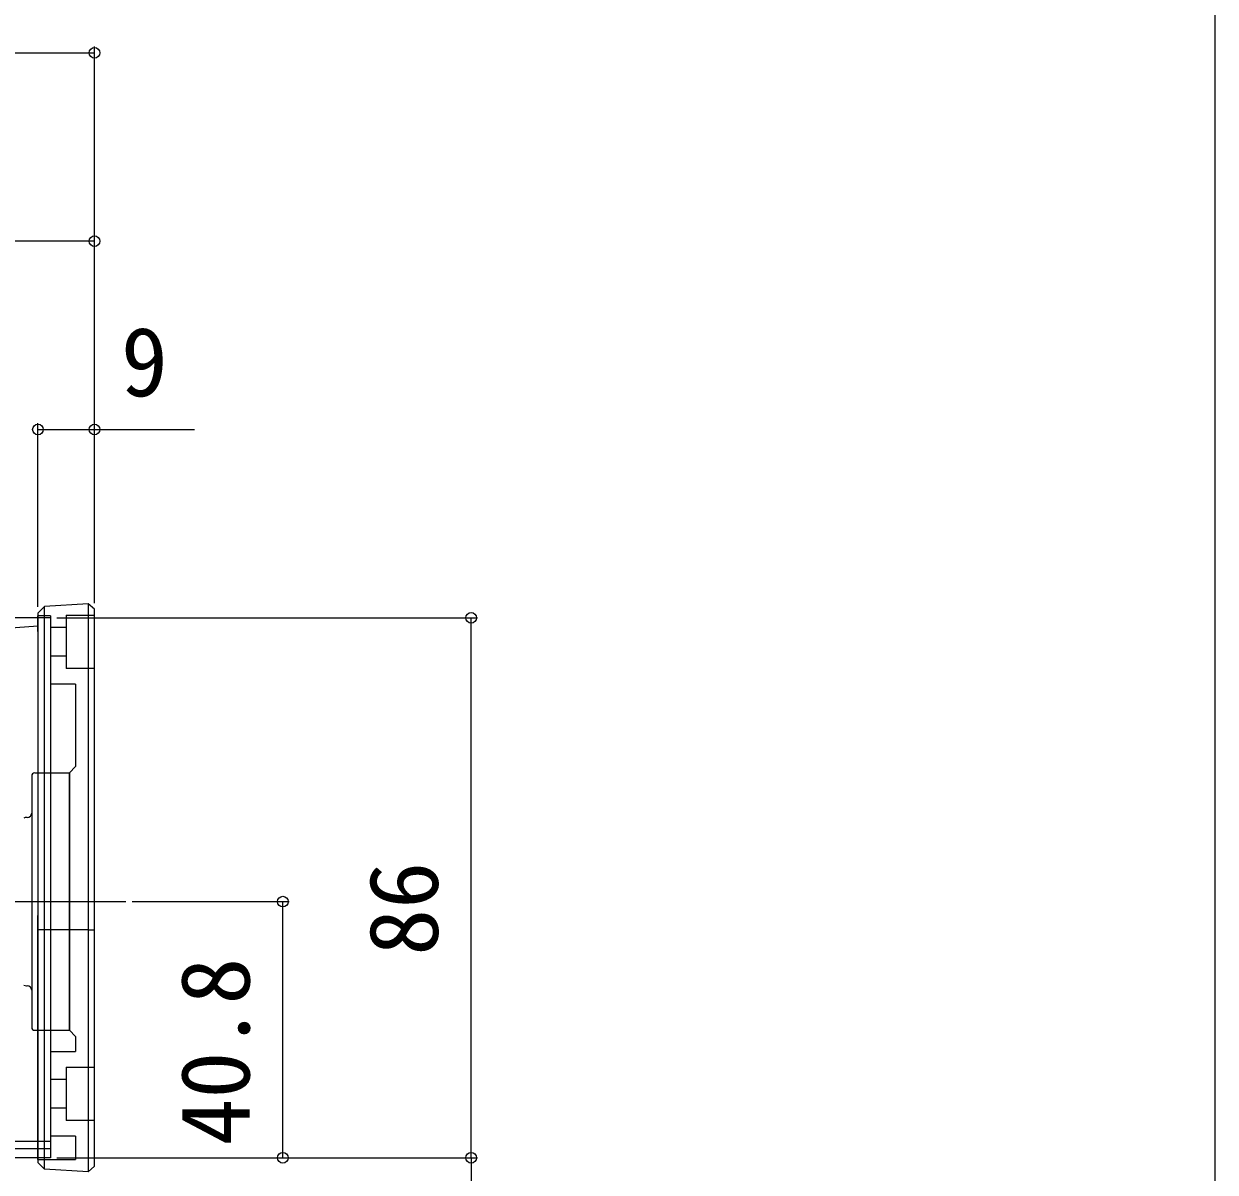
# Model space of a CAD drawing. Units: millimetres, scale not verified. Extents: x -875 to 876, y -1306 to 1300.
# Drawn here: x 686.7 to 876.4, y -415.6 to -232.7 of the extents above; entities that cross this region are included whole.
import ezdxf
from ezdxf.enums import TextEntityAlignment as Align

# ---------------------------------------------------------------- set-up
doc = ezdxf.new("R2010")
doc.units = ezdxf.units.MM
doc.header["$LTSCALE"] = 4
for name, color, linetype in [('0-4_YKK_12', 2, 'Continuous'), ('0-5_YKK_13', 4, 'Continuous'), ('0-7_YKK_D', 6, 'Continuous'), ('0-8_YKK_ZWAK', 7, 'Continuous')]:
    doc.layers.add(name, color=color, linetype=linetype)
doc.styles.add('ＭＳ ゴシック', font='')
doc.styles.get('ＭＳ ゴシック').set_extended_font_data('MS Gothic')

msp = doc.modelspace()

# ---------------------------------------------------------------- linework, layer by layer
at = {"layer": '0-4_YKK_12'}
for p, q in [((690.915, -327.308), (82.915, -327.308)), ((690.915, -327.308), (690.915, -413.308)), ((70.915, -372.508), (702.915, -372.508)), ((690.915, -410.708), (82.915, -410.708)), ((690.915, -411.908), (82.915, -411.908)), ((690.915, -413.308), (82.915, -413.308))]:
    msp.add_line(p, q, dxfattribs=at)
at = {"layer": '0-5_YKK_13'}
for p, q in [((689.98, -325.494), (688.915, -326.559)), ((696.917, -325.069), (689.98, -325.494)), ((689.98, -415.123), (689.98, -325.494)), ((696.917, -325.069), (696.917, -415.547)), ((697.915, -325.952), (696.917, -325.069)), ((697.915, -414.664), (697.915, -325.952)), ((688.915, -326.559), (688.915, -414.058)), ((690.915, -327.008), (688.915, -327.008)), ((688.915, -329.458), (688.915, -327.008)), ((690.915, -327.008), (690.915, -337.858)), ((693.415, -326.858), (697.915, -326.858)), ((693.415, -326.858), (693.415, -335.358)), ((675.328, -329.534), (688.915, -328.581)), ((693.415, -328.858), (690.915, -328.858)), ((690.915, -333.358), (693.415, -333.358)), ((697.915, -335.358), (693.415, -335.358)), ((694.915, -337.858), (690.915, -337.858)), ((687.915, -352.508), (687.915, -392.508)), ((688.415, -352.008), (693.915, -352.008)), ((693.915, -393.008), (693.915, -352.008)), ((687.215, -359.108), (687.115, -359.108)), ((688.915, -413.608), (688.915, -374.73)), ((689.98, -377.008), (688.915, -377.008)), ((696.917, -377.008), (689.98, -377.008)), ((696.917, -377.008), (697.915, -377.008)), ((687.115, -385.908), (687.215, -385.908)), ((688.415, -393.008), (693.915, -393.008)), ((690.915, -396.358), (694.915, -396.358)), ((690.915, -396.358), (690.915, -409.858)), ((693.415, -398.858), (697.915, -398.858)), ((693.415, -398.858), (693.415, -407.358)), ((693.415, -400.858), (690.915, -400.858)), ((690.915, -405.358), (693.415, -405.358)), ((697.915, -407.358), (693.415, -407.358)), ((694.915, -409.858), (690.915, -409.858)), ((694.915, -409.858), (694.915, -413.608)), ((688.915, -413.608), (694.915, -413.608)), ((689.98, -415.123), (688.915, -414.058)), ((696.917, -415.547), (689.98, -415.123)), ((696.917, -415.547), (697.915, -414.664))]:
    msp.add_line(p, q, dxfattribs=at)
msp.add_lwpolyline([(694.915, -337.858), (694.915, -351.008), (693.915, -352.008), (693.915, -393.008), (694.915, -394.008), (694.915, -396.358)], dxfattribs=at)
for centre, radius, start, end in [((688.415, -352.508), 0.5, 90, 180), ((687.215, -358.408), 0.7, 270, 0), ((687.115, -360.108), 1, 90, 116.74368), ((687.115, -384.908), 1, 243.25632, 270), ((687.215, -386.608), 0.7, 0, 90), ((688.415, -392.508), 0.5, 180, 270)]:
    msp.add_arc(centre, radius, start, end, dxfattribs=at)
at = {"layer": '0-7_YKK_D'}
for p, q in [((697.915, -324.952), (697.915, -236.308)), ((75.915, -237.308), (697.915, -237.308)), ((697.915, -267.308), (662.915, -267.308)), ((697.915, -324.952), (697.915, -266.308)), ((688.915, -325.559), (688.915, -296.308)), ((697.915, -324.952), (697.915, -296.308)), ((691.915, -327.308), (758.915, -327.308)), ((757.915, -413.308), (757.915, -327.308)), ((703.915, -372.508), (728.915, -372.508)), ((727.915, -413.308), (727.915, -372.508)), ((691.915, -413.308), (758.915, -413.308)), ((691.915, -413.308), (728.915, -413.308)), ((691.915, -413.308), (758.915, -413.308)), ((757.915, -413.308), (757.915, -433.708))]:
    msp.add_line(p, q, dxfattribs=at)
msp.add_lwpolyline([(688.915, -297.308), (697.915, -297.308), (713.838, -297.308)], dxfattribs=at)
for centre in [(697.915, -237.308), (697.915, -267.308), (688.915, -297.308), (697.915, -297.308), (757.915, -327.308), (727.915, -372.508), (727.915, -413.308), (757.915, -413.308), (757.915, -413.308)]:
    msp.add_circle(centre, 0.85, dxfattribs=at)
at = {"layer": '0-8_YKK_ZWAK'}
msp.add_lwpolyline([(-873.6, -1305.8), (876.4, -1305.8), (876.4, 1244.2)], dxfattribs=at)

# ---------------------------------------------------------------- texts
at = {"layer": '0-7_YKK_D', "style": 'ＭＳ ゴシック'}
msp.add_text('9', height=11, dxfattribs=at).set_placement((702.122, -295.308), align=Align.BOTTOM_LEFT)
for s, p in [('86', (755.915, -381.132)), ('40.8', (725.915, -411.36))]:
    msp.add_text(s, height=11, rotation=90, dxfattribs=at).set_placement(p, align=Align.BOTTOM_LEFT)

doc.saveas('drawing.dxf')
